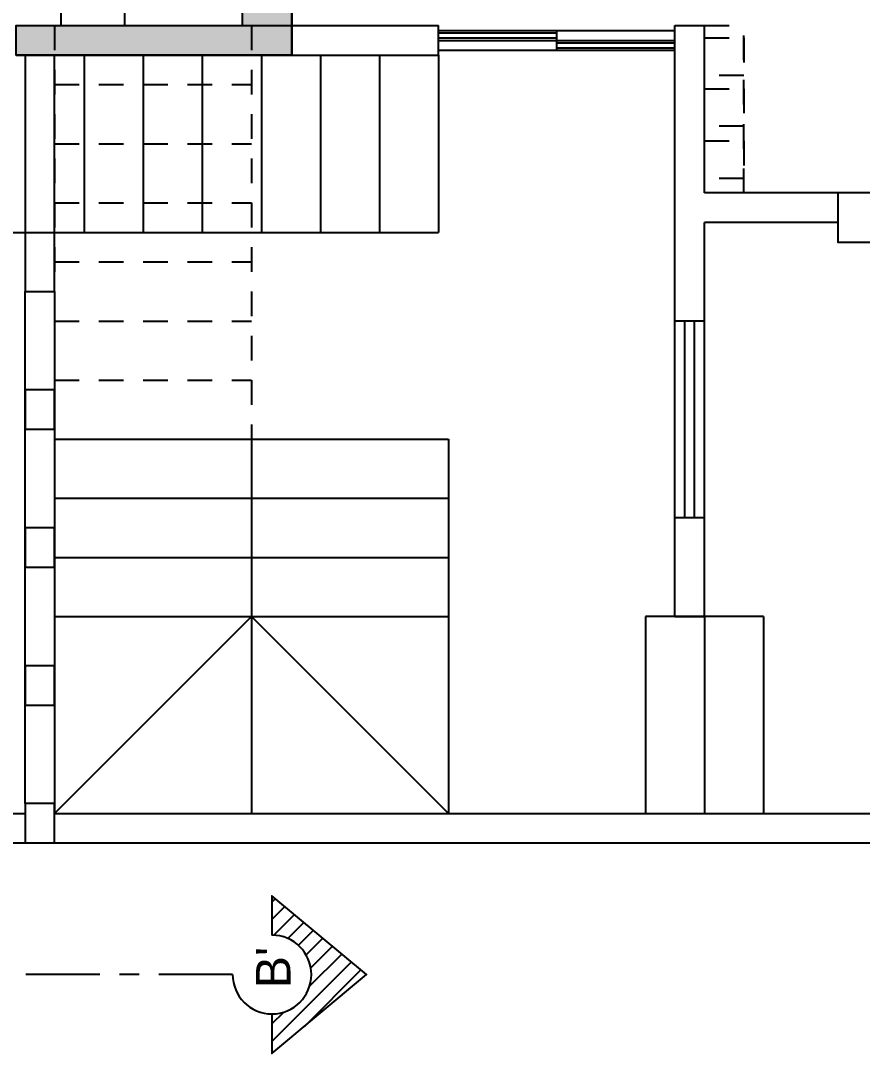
# Model space of a CAD drawing. Header units: inches. Extents: x -9 to 337, y -247 to 209.
# Drawn here: x 291.91 to 296.19, y 64.21 to 69.45 of the extents above; entities that cross this region are included whole.
import ezdxf

# ---------------------------------------------------------------- set-up
doc = ezdxf.new("R2010")
doc.units = ezdxf.units.IN
doc.header["$MEASUREMENT"] = 0
doc.linetypes.add('CENTER2', pattern=[1.125, 0.75, -0.125, 0.125, -0.125])
doc.linetypes.add('HIDDEN', pattern=[0.375, 0.25, -0.125])
doc.styles.get("Standard").update_dxf_attribs({"font": 'arial.ttf'})

msp = doc.modelspace()

# ---------------------------------------------------------------- hatches: boundary and pattern name
h = msp.add_hatch(color=4)
h.dxf.hatch_style = 1
h.paths.add_polyline_path([(290.5923, 69.2782), (290.5923, 69.4282), (290.6923, 69.4282), (290.6923, 69.2782)], flags=17)
h.paths.add_polyline_path([(289.4423, 69.2782), (289.4423, 71.6282), (289.5923, 71.6282), (289.5923, 69.2782)], flags=17)
h.paths.add_polyline_path([(289.4423, 72.6282), (289.4423, 73.2782), (293.2912, 73.2782), (293.2912, 69.2782), (291.8923, 69.2782), (291.8923, 69.4282), (293.0412, 69.4282), (293.0412, 73.1282), (289.5923, 73.1282), (289.5923, 72.6282)])
at = {"transparency": 33554585}
h = msp.add_hatch(dxfattribs=at)
h.set_pattern_fill('ANSI37', color=8, scale=3, angle=135)
h.set_pattern_definition([(180, (345.74564, 63.71254), (-8e-17, -0.375), []), (270, (345.74564, 63.71254), (0.375, -8e-17), [])])
h.paths.add_polyline_path([(291.049, 70.4282), (290.3923, 70.4282), (290.3923, 70.5282), (290.949, 70.5282), (290.949, 73.1282), (289.5923, 73.1282), (289.5923, 72.6282), (289.5923, 71.6282), (289.5923, 69.2782), (290.5923, 69.2782), (290.5923, 69.4282), (290.6923, 69.4282), (291.8923, 69.4282), (292.4412, 69.4282), (292.4412, 70.9282), (293.0412, 70.9282), (293.0412, 73.1282), (291.049, 73.1282)])
h.paths.add_polyline_path([(291.2303, 69.7645, 1.670599), (291.2864, 69.7925, 1.074359), (291.2954, 69.7532, 1.670599), (291.2393, 69.7252, 1.074359)], flags=16)
h.paths.add_polyline_path([(292.8921, 71.8828, 0.226052), (292.9174, 71.7725, 0.685235), (292.5804, 71.7447, 0.106205), (292.7612, 71.6994, -0.081668), (292.8341, 71.9372, 0.011764), (292.7369, 71.9422, -1.273169), (292.9559, 71.4315, 0.313968), (292.9211, 71.285, 0.906925), (292.5807, 71.1748, -0.179565), (292.7561, 71.6537, 0.54126)])
h.paths.add_polyline_path([(292.9155, 71.0665, 0.151952), (292.8958, 71.159, 0.185697)], flags=0)
h.paths.add_polyline_path([(290.673, 70.4282, 10.761622), (290.6085, 70.4252, 4.222159), (290.6115, 70.4, 11.248785), (290.676, 70.4199, 1.467739)], flags=16)
h.paths.add_polyline_path([(290.0999, 70.9601, 1.670599), (290.0719, 71.0162, 1.074359), (290.1112, 71.0252, 1.670599), (290.1391, 70.9691, 1.074359)], flags=16)
h.paths.add_polyline_path([(289.6204, 70.4474, 11.248785), (289.6005, 70.5119, 1.467739), (289.5923, 70.5089, 10.761622), (289.5953, 70.4444, 4.222159)])
h.paths.add_polyline_path([(292.7763, 71.4685, 0.349474), (292.9051, 71.5793, 0.115886), (292.6467, 71.6902), (292.6717, 71.5374), (292.7361, 71.5206), (292.7314, 71.5314, -0.111267), (292.5697, 71.4716, -1.4237), (292.8683, 71.131, 0.778475), (292.9456, 71.0603, 0.12643), (292.646, 71.2104), (292.6465, 71.207, 0.657033), (292.912, 71.3287, 0.109865), (292.6472, 71.4524), (292.6481, 71.4473, -0.044405)], flags=16)
h.paths.add_polyline_path([(292.3591, 71.4099, 0.131132), (292.168, 71.244, 0.67515)], flags=0)
h.paths.add_polyline_path([(292.3552, 71.0528), (292.4503, 71.05), (292.3551, 71.1619, -0.208669)], flags=16)
h.paths.add_polyline_path([(292.1157, 71.0538, 0.212916), (292.1012, 71.164, 0.124303)], flags=16)
h.paths.add_polyline_path([(292.4062, 71.6768, 0.057756), (292.268, 71.7048), (292.3741, 71.5266, -0.3217)], flags=0)
h.paths.add_polyline_path([(292.1108, 71.5535), (292.0671, 71.6781, -1.478975), (292.5377, 71.6732, 0.224186), (292.6606, 71.4983), (292.6624, 71.5012), (292.6624, 71.573, 0.621614), (292.3796, 71.2802, 0.270568), (292.3712, 71.0514, 0.212705), (292.1978, 71.4546, -0.268281)], flags=16)
h.paths.add_polyline_path([(292.5827, 72.5617), (292.4943, 72.5574), (292.0343, 72.4723), (292.034, 72.4639, -0.098617), (292.4305, 72.3711, 0.121107)], flags=16)
h.paths.add_polyline_path([(292.3164, 72.6968), (292.1826, 72.6854), (292.1726, 72.6755), (292.3797, 72.6928)], flags=16)
h.paths.add_polyline_path([(292.3628, 71.88, 0.129377), (292.3791, 71.7656, 0.22218)], flags=0)
h.paths.add_polyline_path([(292.0336, 72.0089), (292.0306, 71.7778), (292.0419, 71.7813)], flags=16)
h.paths.add_polyline_path([(292.9816, 72.2893), (292.9742, 72.3161), (292.9627, 72.3261), (292.9343, 72.3198), (292.9526, 72.2122), (292.9578, 72.212), (292.9794, 72.2638)], flags=16)
h.paths.add_polyline_path([(292.5619, 72.7052), (292.4767, 72.7034), (292.058, 72.5714), (292.058, 72.4897), (292.0429, 72.4897), (292.058, 72.5422), (292.058, 72.8154), (291.741, 72.8154), (291.741, 73.1034), (292.029, 73.1034), (292.958, 73.1034), (292.958, 72.5446), (293.0414, 72.5446), (293.0299, 72.5458, 0.153135), (292.7515, 72.2913), (292.9066, 72.2317), (292.958, 72.3902), (292.958, 72.4352), (292.891, 72.4177), (292.9662, 72.2317), (292.9971, 72.29), (292.9891, 72.4315, -0.210793)])
h.paths.add_polyline_path([(292.6356, 71.8973, 0.226052), (292.661, 71.787, 0.183963)], flags=16)
h.paths.add_polyline_path([(292.1217, 71.2802, 0.256422), (292.1012, 71.4099, 0.147757)], flags=16)
h.paths.add_polyline_path([(292.9066, 71.9347), (292.9088, 71.921), (292.9145, 71.9377)], flags=16)
h.paths.add_polyline_path([(290.4013, 71.1765), (290.4013, 72.8016), (290.154, 72.8016), (290.154, 71.1765)], flags=24)
h.paths.add_polyline_path([(291.5942, 70.7714), (291.5942, 72.6664), (291.3469, 72.6664), (291.3469, 70.7714)], flags=24)
at = {"transparency": 33554610}
h = msp.add_hatch(dxfattribs=at)
h.set_pattern_fill('ANSI31', color=8, scale=0.5, angle=180)
h.set_pattern_definition([(225, (295.84861, 122.52497), (0.044194174, -0.044194174), [])])
h.paths.add_polyline_path([(293.1908, 64.2099), (293.1908, 64.4099, 1), (293.1908, 64.8099), (293.1908, 65.0099), (293.6699, 64.6099)])

# ---------------------------------------------------------------- linework, layer by layer
at = {"color": 4}
for p, q in [((293.2912, 69.2782), (293.2912, 73.2782)), ((293.0412, 69.4282), (293.0412, 73.1282)), ((291.8923, 69.4282), (293.0412, 69.4282)), ((291.8923, 69.2782), (293.2912, 69.2782))]:
    msp.add_line(p, q, dxfattribs=at)
at = {"color": 8, "linetype": 'HIDDEN', "ltscale": 0.5}
for p, q in [((292.0868, 69.4282), (292.7919, 69.4282)), ((292.0868, 69.4282), (292.0868, 67.3282)), ((293.0419, 69.4282), (293.0868, 69.4282)), ((293.0868, 69.4282), (293.0868, 67.3282)), ((295.3868, 69.4282), (295.5868, 69.4282)), ((295.5868, 68.5782), (295.5868, 69.4282)), ((292.0868, 69.1282), (293.0868, 69.1282)), ((292.0868, 68.8282), (293.0868, 68.8282)), ((292.0868, 68.5282), (293.0868, 68.5282)), ((292.0868, 68.2282), (293.0868, 68.2282)), ((292.0868, 67.9282), (293.0868, 67.9282)), ((292.0868, 67.6282), (293.0868, 67.6282))]:
    msp.add_line(p, q, dxfattribs=at)
at = {"color": 8}
for p, q in [((293.0419, 69.4282), (294.0368, 69.4282)), ((294.0368, 69.2782), (294.0368, 69.4282)), ((295.2368, 67.9282), (295.2368, 69.4282)), ((295.2368, 69.4282), (295.3868, 69.4282)), ((295.3868, 68.5782), (295.3868, 69.4282)), ((294.0368, 69.4032), (295.2368, 69.4032)), ((294.0368, 69.3907), (294.6368, 69.3907)), ((294.0368, 69.3657), (294.6368, 69.3657)), ((294.0368, 69.3532), (295.2368, 69.3532)), ((294.6368, 69.3407), (295.2368, 69.3407)), ((294.6368, 69.3157), (295.2368, 69.3157)), ((293.0419, 69.2782), (294.0368, 69.2782)), ((294.0368, 69.3032), (295.2368, 69.3032)), ((296.0635, 68.5782), (295.3868, 68.5782)), ((295.3868, 67.9282), (295.3868, 68.4282)), ((296.0635, 68.4282), (295.3868, 68.4282)), ((295.3868, 67.9282), (295.2368, 67.9282)), ((292.0868, 67.4282), (292.0868, 65.4282)), ((292.0868, 67.3282), (294.0868, 67.3282)), ((293.0868, 67.3282), (293.0868, 65.4282)), ((294.0868, 67.3282), (294.0868, 65.4282)), ((292.0868, 67.0282), (294.0868, 67.0282)), ((295.2368, 66.4282), (295.2368, 66.9282)), ((295.3868, 66.9282), (295.2368, 66.9282)), ((295.3868, 66.4282), (295.3868, 66.9282)), ((292.0868, 66.7282), (294.0868, 66.7282)), ((292.0868, 66.4282), (294.0868, 66.4282)), ((293.0868, 66.4282), (292.0868, 65.4282)), ((293.0868, 66.4282), (294.0868, 65.4282)), ((295.0868, 66.4282), (295.0868, 65.4282)), ((295.6868, 66.4282), (295.0868, 66.4282)), ((295.2368, 66.4282), (295.3868, 66.4282)), ((295.3868, 66.4282), (295.3868, 65.4282)), ((295.6868, 66.4282), (295.6868, 65.4282)), ((292.0868, 65.4282), (300.8868, 65.4282)), ((292.0868, 65.2782), (300.8868, 65.2782))]:
    msp.add_line(p, q, dxfattribs=at)
at = {"color": 2}
for p, q in [((294.6368, 69.3032), (294.6368, 69.4032)), ((295.2868, 66.9282), (295.2868, 67.9282)), ((295.3368, 66.9282), (295.3368, 67.9282)), ((286.0368, 65.4282), (291.9368, 65.4282)), ((285.8868, 65.2782), (291.9368, 65.2782))]:
    msp.add_line(p, q, dxfattribs=at)
at = {"color": 1}
for p, q in [((291.9368, 69.2782), (291.9368, 68.3782)), ((292.2368, 69.2782), (292.2368, 68.3782)), ((292.5368, 69.2782), (292.5368, 68.3782)), ((292.8368, 69.2782), (292.8368, 68.3782)), ((293.1368, 69.2782), (293.1368, 68.3782)), ((293.4368, 69.2782), (293.4368, 68.3782)), ((293.7368, 69.2782), (293.7368, 68.3782)), ((294.0368, 69.2782), (294.0368, 68.3782)), ((291.0368, 68.3782), (294.0368, 68.3782)), ((295.2368, 66.9282), (295.2368, 67.9282)), ((295.3868, 66.9282), (295.3868, 67.9282))]:
    msp.add_line(p, q, dxfattribs=at)
at = {"color": 5, "linetype": 'CENTER2', "ltscale": 0.5}
msp.add_lwpolyline([(292.9908, 64.6099), (291.663, 64.6099), (291.663, 74.179), (292.9908, 74.179)], dxfattribs=at)
msp.add_lwpolyline([(289.4423, 72.6282), (289.4423, 73.2782), (293.2912, 73.2782), (293.2912, 69.2782), (291.8923, 69.2782), (291.8923, 69.4282), (293.0412, 69.4282), (293.0412, 73.1282), (289.5923, 73.1282), (289.5923, 72.6282), (289.4423, 72.6282)])
at = {"color": 1}
msp.add_lwpolyline([(292.4412, 70.9282), (292.4412, 69.4282), (293.0412, 69.4282), (293.0412, 70.9282)], close=True, dxfattribs=at)
at = {"color": 8, "linetype": 'HIDDEN', "ltscale": 0.5}
for points in [[(295.5868, 69.3651), (295.5868, 69.1739), (295.3868, 69.1739), (295.3868, 69.3651)], [(295.5868, 69.1077), (295.5868, 68.9166), (295.3868, 68.9166), (295.3868, 69.1077)], [(295.5868, 68.843), (295.5868, 68.6519), (295.3868, 68.6519), (295.3868, 68.843)]]:
    msp.add_lwpolyline(points, close=True, dxfattribs=at)
at = {"color": 8}
for points in [[(292.0868, 68.0782), (292.0868, 69.2782), (291.9368, 69.2782), (291.9368, 68.0782)], [(296.3135, 68.3282), (296.3135, 68.5782), (296.0635, 68.5782), (296.0635, 68.3282)], [(291.9368, 65.4782), (291.9368, 68.0782), (292.0868, 68.0782), (292.0868, 65.4782)], [(292.0868, 67.3782), (292.0868, 67.5782), (291.9368, 67.5782), (291.9368, 67.3782)], [(292.0868, 66.6782), (292.0868, 66.8782), (291.9368, 66.8782), (291.9368, 66.6782)], [(292.0868, 65.9782), (292.0868, 66.1782), (291.9368, 66.1782), (291.9368, 65.9782)]]:
    msp.add_lwpolyline(points, close=True, dxfattribs=at)
msp.add_lwpolyline([(292.0868, 65.2782), (292.0868, 65.4782), (291.9368, 65.4782), (291.9368, 65.2782), (292.0868, 65.2782)], dxfattribs=at)
at = {"color": 6}
msp.add_lwpolyline([(293.1908, 64.4099), (293.1908, 64.2099), (293.6699, 64.6099), (293.1908, 65.0099), (293.1908, 64.8099)], dxfattribs=at)
msp.add_arc((293.1908, 64.6099), 0.2, 180, 90, dxfattribs=at)

# ---------------------------------------------------------------- texts
at = {"color": 2, "insert": (293.2848, 64.5409), "char_height": 0.175, "attachment_point": 7, "rotation": 90}
msp.add_mtext("B'", dxfattribs=at)

doc.saveas('drawing.dxf')
